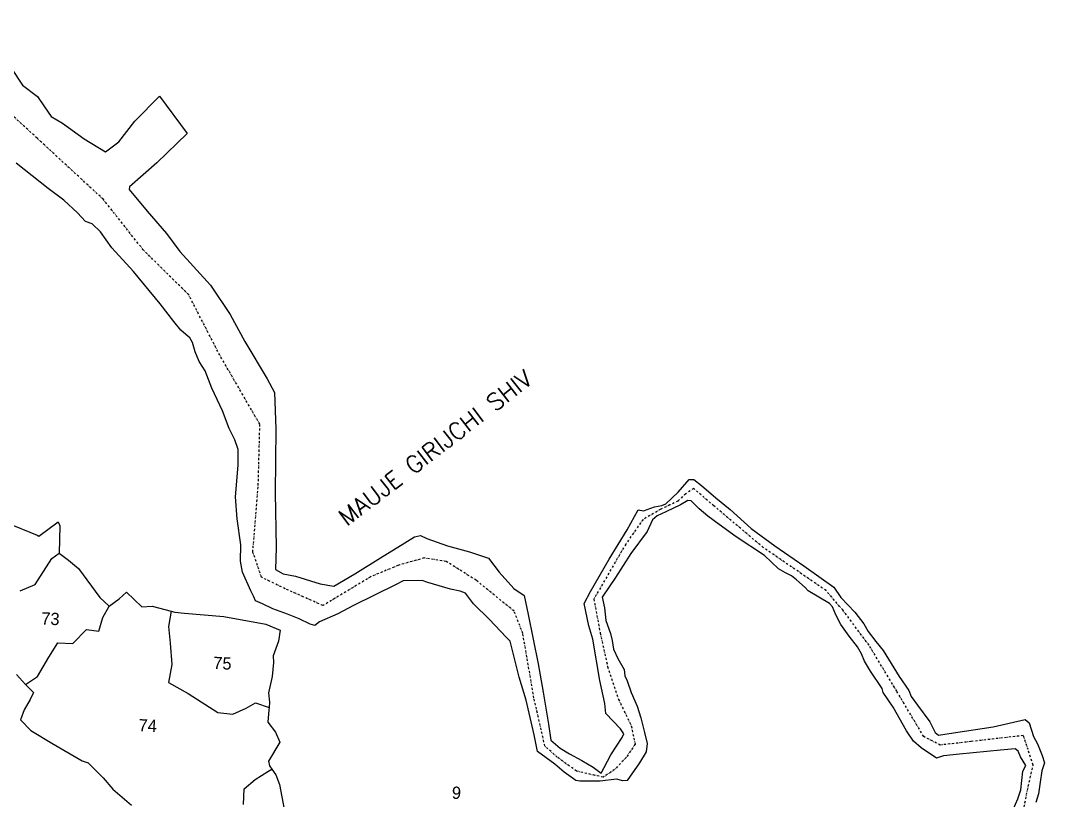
# Model space of a CAD drawing. Header units: feet. Extents: x 265428 to 267460, y 2141382 to 2144375.
# Drawn here: x 266210 to 266965, y 2143549 to 2144124 of the extents above; entities that cross this region are included whole.
import ezdxf
from ezdxf.enums import TextEntityAlignment as Align

# ---------------------------------------------------------------- set-up
doc = ezdxf.new("R2010")
doc.units = ezdxf.units.FT
doc.header["$LTSCALE"] = 0.3
doc.header["$MEASUREMENT"] = 0
doc.linetypes.add('DASHDOT', pattern=[1, 0.5, -0.25, 0, -0.25])
for name, color, linetype in [('OFF', 1, 'Continuous'), ('POLY_PARCEL', 6, 'Continuous'), ('POLY_WATER', 4, 'Continuous'), ('TEXT_MAPOUT', 7, 'Continuous'), ('TEXT_PARCEL', 7, 'Continuous'), ('V_BOUND_STREAM_LINE', 7, 'DASHDOT')]:
    doc.layers.add(name, color=color, linetype=linetype)
doc.styles.get("Standard").update_dxf_attribs({"font": 'simplex.shx'})
doc.styles.add('TEXT_MAP', font='', dxfattribs={"height": 1.8})
doc.styles.get('TEXT_MAP').set_extended_font_data('Kruti Dev 050')

msp = doc.modelspace()

# ---------------------------------------------------------------- linework, layer by layer
at = {"layer": 'OFF'}
msp.add_line((266312.54, 2144068.32), (266332.92, 2144040.71), dxfattribs=at)
at = {"layer": 'POLY_PARCEL'}
for p, q in [((266199.51, 2143753.93), (266222.29, 2143744.54)), ((266223.49, 2143743.8), (266237.91, 2143754.32)), ((266237.91, 2143754.32), (266239.14, 2143751.4)), ((266239.14, 2143751.4), (266238.47, 2143731.36)), ((266222.29, 2143744.54), (266223.49, 2143743.8)), ((266233.22, 2143727.4), (266238.47, 2143731.36)), ((266238.47, 2143731.36), (266245.43, 2143726.15)), ((266220.77, 2143708.21), (266233.22, 2143727.4)), ((266245.43, 2143726.15), (266252.71, 2143719.89)), ((266252.71, 2143719.89), (266268.51, 2143698.73)), ((266209.79, 2143703.64), (266220.77, 2143708.21)), ((266282.73, 2143697.57), (266288.1, 2143702.46)), ((266288.1, 2143702.46), (266299.39, 2143691.82)), ((266268.51, 2143698.73), (266275.34, 2143692.27)), ((266275.34, 2143692.27), (266282.73, 2143697.57)), ((266270.74, 2143683.77), (266275.34, 2143692.27)), ((266299.39, 2143691.82), (266307.21, 2143692.28)), ((266307.21, 2143692.28), (266321.12, 2143688.57)), ((266321.12, 2143688.57), (266319.25, 2143677.14)), ((266321.12, 2143688.57), (266323.77, 2143687.86)), ((266323.77, 2143687.86), (266330.87, 2143687.03)), ((266330.87, 2143687.03), (266359.96, 2143684.51)), ((266267.73, 2143673.73), (266270.74, 2143683.77)), ((266359.96, 2143684.51), (266390.99, 2143678.89)), ((266390.99, 2143678.89), (266401.58, 2143674.58)), ((266248.5, 2143664.65), (266258.78, 2143674.93)), ((266258.78, 2143674.93), (266267.73, 2143673.73)), ((266319.25, 2143677.14), (266320.39, 2143664.84)), ((266401.58, 2143674.58), (266400.37, 2143666.51)), ((266230.99, 2143654.51), (266237.56, 2143665.16)), ((266237.56, 2143665.16), (266248.5, 2143664.65)), ((266320.39, 2143664.84), (266321.65, 2143649.12)), ((266400.37, 2143666.51), (266396.21, 2143655.59)), ((266396.21, 2143655.59), (266396.63, 2143650.6)), ((266222.5, 2143640.42), (266230.99, 2143654.51)), ((266321.65, 2143649.12), (266319.04, 2143635.86)), ((266396.63, 2143650.6), (266395.52, 2143640.29)), ((266207.09, 2143641.73), (266213.61, 2143634.57)), ((266213.61, 2143634.57), (266222.5, 2143640.42)), ((266395.52, 2143640.29), (266392.85, 2143628.44)), ((266213.61, 2143634.57), (266219.61, 2143628.53)), ((266319.04, 2143635.86), (266333.76, 2143627.77)), ((266219.61, 2143628.53), (266217.22, 2143623.36)), ((266333.76, 2143627.77), (266355.63, 2143613.93)), ((266392.85, 2143628.44), (266393.52, 2143621.43)), ((266217.22, 2143623.36), (266212.75, 2143615.74)), ((266376.29, 2143616.95), (266383.31, 2143620.9)), ((266383.31, 2143620.9), (266393.25, 2143617.59)), ((266393.25, 2143617.59), (266393.12, 2143615.71)), ((266393.52, 2143621.43), (266393.25, 2143617.59)), ((266212.75, 2143615.74), (266210.06, 2143608.43)), ((266355.63, 2143613.93), (266366.68, 2143612.56)), ((266366.68, 2143612.56), (266376.29, 2143616.95)), ((266393.12, 2143615.71), (266392.45, 2143606.63)), ((266210.06, 2143608.43), (266217.72, 2143600.63)), ((266392.45, 2143606.63), (266397.97, 2143599.26)), ((266217.72, 2143600.63), (266233.14, 2143591.1)), ((266397.97, 2143599.26), (266401.16, 2143592.05)), ((266233.14, 2143591.1), (266255.45, 2143578.12)), ((266401.16, 2143592.05), (266392.76, 2143577.97)), ((266255.45, 2143578.12), (266259.89, 2143576.74)), ((266259.89, 2143576.74), (266270.98, 2143565.57)), ((266392.49, 2143570.38), (266395.36, 2143572.05)), ((266392.76, 2143577.97), (266393.6, 2143574.57)), ((266393.6, 2143574.57), (266395.36, 2143572.05)), ((266395.36, 2143572.05), (266398.28, 2143567.86)), ((266270.98, 2143565.57), (266278.03, 2143557.22)), ((266383, 2143564.37), (266392.49, 2143570.38)), ((266398.28, 2143567.86), (266400.94, 2143560.75)), ((266278.03, 2143557.22), (266291.97, 2143545.41)), ((266374.51, 2143545.98), (266374.85, 2143557.51)), ((266374.85, 2143557.51), (266383, 2143564.37)), ((266400.94, 2143560.75), (266404.46, 2143542.57))]:
    msp.add_line(p, q, dxfattribs=at)
at = {"layer": 'POLY_WATER'}
for p, q in [((266202.9, 2144089.44), (266211.57, 2144076.43)), ((266211.57, 2144076.43), (266222.62, 2144067.95)), ((266222.62, 2144067.95), (266227.77, 2144060.32)), ((266294.43, 2144049.91), (266312.54, 2144068.32)), ((266227.77, 2144060.32), (266232.52, 2144053.29)), ((266232.52, 2144053.29), (266240.98, 2144048.27)), ((266240.98, 2144048.27), (266257.02, 2144036.88)), ((266282.42, 2144034.68), (266294.43, 2144049.91)), ((266332.92, 2144040.71), (266310.46, 2144019.02)), ((266257.02, 2144036.88), (266272.65, 2144027.17)), ((266272.65, 2144027.17), (266282.42, 2144034.68)), ((266230.47, 2144000.13), (266206.91, 2144018.9)), ((266310.46, 2144019.02), (266290.36, 2144001.42)), ((266242.02, 2143991.53), (266230.47, 2144000.13)), ((266290.36, 2144001.42), (266290.26, 2143999.4)), ((266290.26, 2143999.4), (266303.29, 2143983.52)), ((266251.94, 2143982.11), (266242.02, 2143991.53)), ((266258.02, 2143975.75), (266251.94, 2143982.11)), ((266303.29, 2143983.52), (266317.58, 2143966.92)), ((266262.86, 2143974.07), (266258.02, 2143975.75)), ((266269.06, 2143968.11), (266262.86, 2143974.07)), ((266277.48, 2143956.37), (266269.06, 2143968.11)), ((266317.58, 2143966.92), (266327.55, 2143953.71)), ((266293.42, 2143938.85), (266277.48, 2143956.37)), ((266327.55, 2143953.71), (266350.19, 2143928.79)), ((266313.03, 2143915.04), (266293.42, 2143938.85)), ((266350.19, 2143928.79), (266364.69, 2143907.25)), ((266323.02, 2143902.06), (266313.03, 2143915.04)), ((266364.69, 2143907.25), (266375.36, 2143887.35)), ((266328.3, 2143895.74), (266323.02, 2143902.06)), ((266331.84, 2143892.59), (266328.3, 2143895.74)), ((266334.82, 2143890.16), (266331.84, 2143892.59)), ((266336.75, 2143886.69), (266334.82, 2143890.16)), ((266338.71, 2143879.73), (266336.75, 2143886.69)), ((266375.36, 2143887.35), (266391.94, 2143859.83)), ((266341.68, 2143872.57), (266338.71, 2143879.73)), ((266346.24, 2143865.69), (266341.68, 2143872.57)), ((266351.02, 2143852.92), (266346.24, 2143865.69)), ((266391.94, 2143859.83), (266397.41, 2143849.87)), ((266358.92, 2143836.18), (266351.02, 2143852.92)), ((266397.41, 2143849.87), (266398.18, 2143822.9)), ((266363.98, 2143823.1), (266358.92, 2143836.18)), ((266368.09, 2143814.95), (266363.98, 2143823.1)), ((266398.18, 2143822.9), (266397.88, 2143775.75)), ((266370.44, 2143807.77), (266368.09, 2143814.95)), ((266370.4, 2143796.25), (266370.44, 2143807.77)), ((266368.51, 2143772.85), (266370.4, 2143796.25)), ((266694.83, 2143776.32), (266703.09, 2143785.5)), ((266703.09, 2143785.5), (266706.42, 2143785.49)), ((266706.42, 2143785.49), (266712.17, 2143781.31)), ((266685.88, 2143767.62), (266694.83, 2143776.32)), ((266712.17, 2143781.31), (266722.6, 2143771.99)), ((266369.85, 2143756.59), (266368.51, 2143772.85)), ((266397.88, 2143775.75), (266398.48, 2143735.37)), ((266701.96, 2143770.12), (266696.63, 2143766.89)), ((266704.43, 2143769.81), (266701.96, 2143770.12)), ((266710.44, 2143764.05), (266704.43, 2143769.81)), ((266722.6, 2143771.99), (266733.37, 2143763.52)), ((266657.43, 2143748.58), (266665.38, 2143763.22)), ((266665.38, 2143763.22), (266669.4, 2143762.45)), ((266669.4, 2143762.45), (266677.37, 2143765.41)), ((266677.37, 2143765.41), (266682.78, 2143766.46)), ((266685.93, 2143761.81), (266679.42, 2143758.83)), ((266682.78, 2143766.46), (266685.88, 2143767.62)), ((266696.63, 2143766.89), (266685.93, 2143761.81)), ((266716.89, 2143758.64), (266710.44, 2143764.05)), ((266733.37, 2143763.52), (266748.86, 2143749.59)), ((266372.44, 2143737.45), (266369.85, 2143756.59)), ((266675.99, 2143755.8), (266672, 2143747.23)), ((266679.42, 2143758.83), (266675.99, 2143755.8)), ((266725.27, 2143752.38), (266716.89, 2143758.64)), ((266644.09, 2143726.76), (266657.43, 2143748.58)), ((266672, 2143747.23), (266660.14, 2143731.02)), ((266737.7, 2143743.33), (266725.27, 2143752.38)), ((266748.86, 2143749.59), (266766.23, 2143736.75)), ((266475.55, 2143727.8), (266493.31, 2143738.85)), ((266493.31, 2143738.85), (266500.48, 2143743.44)), ((266500.48, 2143743.44), (266505.01, 2143744.24)), ((266505.01, 2143744.24), (266509.55, 2143742.15)), ((266509.55, 2143742.15), (266524.89, 2143736.81)), ((266758.7, 2143729.47), (266737.7, 2143743.33)), ((266372.27, 2143725.31), (266372.44, 2143737.45)), ((266398.48, 2143735.37), (266398.01, 2143719.17)), ((266524.89, 2143736.81), (266541.2, 2143732.29)), ((266541.2, 2143732.29), (266555.04, 2143727.58)), ((266660.14, 2143731.02), (266648.75, 2143713.33)), ((266766.23, 2143736.75), (266787.71, 2143721.85)), ((266373.71, 2143717.33), (266372.27, 2143725.31)), ((266456.45, 2143716.09), (266475.55, 2143727.8)), ((266555.04, 2143727.58), (266562.96, 2143717.37)), ((266630.36, 2143702.98), (266644.09, 2143726.76)), ((266769, 2143719.83), (266758.7, 2143729.47)), ((266379.75, 2143703.61), (266373.71, 2143717.33)), ((266398.01, 2143719.17), (266403.66, 2143716.01)), ((266403.66, 2143716.01), (266412.71, 2143714.43)), ((266440.95, 2143706.97), (266456.45, 2143716.09)), ((266562.96, 2143717.37), (266573.7, 2143705.13)), ((266774.15, 2143716.9), (266769, 2143719.83)), ((266778.43, 2143714.71), (266774.15, 2143716.9)), ((266787.71, 2143721.85), (266809.65, 2143706.15)), ((266412.71, 2143714.43), (266430.85, 2143708.66)), ((266430.85, 2143708.66), (266440.95, 2143706.97)), ((266486.45, 2143708), (266470.94, 2143700.27)), ((266492.26, 2143710.92), (266486.45, 2143708)), ((266506.08, 2143711.15), (266492.26, 2143710.92)), ((266510.39, 2143709.66), (266506.08, 2143711.15)), ((266527, 2143704.8), (266510.39, 2143709.66)), ((266648.75, 2143713.33), (266638.88, 2143698.81)), ((266782.08, 2143711.76), (266778.43, 2143714.71)), ((266788.58, 2143705.98), (266782.08, 2143711.76)), ((266382.12, 2143699.02), (266379.75, 2143703.61)), ((266534.21, 2143703.37), (266527, 2143704.8)), ((266538.22, 2143701.89), (266534.21, 2143703.37)), ((266543.93, 2143694.05), (266538.22, 2143701.89)), ((266573.7, 2143705.13), (266581.43, 2143699.99)), ((266625.74, 2143694.22), (266630.36, 2143702.98)), ((266790.68, 2143703.43), (266788.58, 2143705.98)), ((266806.59, 2143694.13), (266790.68, 2143703.43)), ((266809.65, 2143706.15), (266814.94, 2143698.51)), ((266383.19, 2143696.18), (266382.12, 2143699.02)), ((266388.47, 2143694.04), (266383.19, 2143696.18)), ((266396.16, 2143690.3), (266388.47, 2143694.04)), ((266470.94, 2143700.27), (266455.54, 2143692.62)), ((266555.78, 2143682.39), (266543.93, 2143694.05)), ((266581.43, 2143699.99), (266584.4, 2143686.1)), ((266629.18, 2143677.69), (266625.74, 2143694.22)), ((266638.88, 2143698.81), (266639.38, 2143696.69)), ((266639.38, 2143696.69), (266640.51, 2143691.07)), ((266808.76, 2143691.74), (266806.59, 2143694.13)), ((266814.94, 2143698.51), (266825.17, 2143687.9)), ((266406.89, 2143686.39), (266396.16, 2143690.3)), ((266415.39, 2143682.81), (266406.89, 2143686.39)), ((266444, 2143686.49), (266430.43, 2143680.61)), ((266455.54, 2143692.62), (266444, 2143686.49)), ((266584.4, 2143686.1), (266591.6, 2143649.61)), ((266640.51, 2143691.07), (266641.57, 2143681.66)), ((266811.18, 2143685.85), (266808.76, 2143691.74)), ((266814.94, 2143678.81), (266811.18, 2143685.85)), ((266825.17, 2143687.9), (266831.72, 2143679.19)), ((266423.48, 2143679.05), (266415.39, 2143682.81)), ((266427.02, 2143677.98), (266423.48, 2143679.05)), ((266430.43, 2143680.61), (266427.02, 2143677.98)), ((266568.02, 2143669.38), (266555.78, 2143682.39)), ((266631.91, 2143668), (266629.18, 2143677.69)), ((266641.57, 2143681.66), (266645.01, 2143672.1)), ((266820.94, 2143670.21), (266814.94, 2143678.81)), ((266831.72, 2143679.19), (266835.08, 2143673.53)), ((266645.01, 2143672.1), (266646.36, 2143666.86)), ((266827.14, 2143662.26), (266820.94, 2143670.21)), ((266835.08, 2143673.53), (266840.72, 2143666.09)), ((266571.16, 2143666.34), (266568.02, 2143669.38)), ((266577.72, 2143639.89), (266571.16, 2143666.34)), ((266637.29, 2143637.52), (266631.91, 2143668)), ((266646.36, 2143666.86), (266647.27, 2143660.64)), ((266840.72, 2143666.09), (266846.07, 2143659.46)), ((266647.27, 2143660.64), (266650.42, 2143653.62)), ((266830.19, 2143657.14), (266827.14, 2143662.26)), ((266832.23, 2143651.76), (266830.19, 2143657.14)), ((266846.07, 2143659.46), (266857.78, 2143640.38)), ((266591.6, 2143649.61), (266595.42, 2143628.86)), ((266650.42, 2143653.62), (266655.04, 2143645.59)), ((266836.66, 2143644.29), (266832.23, 2143651.76)), ((266655.04, 2143645.59), (266655.72, 2143640.88)), ((266655.72, 2143640.88), (266657.43, 2143637.12)), ((266845.45, 2143631.48), (266836.66, 2143644.29)), ((266857.78, 2143640.38), (266865.13, 2143630.04)), ((266582.81, 2143623.03), (266577.72, 2143639.89)), ((266640.84, 2143620.41), (266637.29, 2143637.52)), ((266657.43, 2143637.12), (266660.32, 2143628.52)), ((266595.42, 2143628.86), (266599.26, 2143605.26)), ((266660.32, 2143628.52), (266664.74, 2143618.56)), ((266846.11, 2143628.56), (266845.45, 2143631.48)), ((266853.57, 2143617.66), (266846.11, 2143628.56)), ((266865.13, 2143630.04), (266866.66, 2143625.63)), ((266866.66, 2143625.63), (266871.29, 2143619.33)), ((266588.7, 2143597.3), (266582.81, 2143623.03)), ((266641.51, 2143613.14), (266640.84, 2143620.41)), ((266664.74, 2143618.56), (266667.43, 2143609.82)), ((266863.25, 2143600.24), (266853.57, 2143617.66)), ((266871.29, 2143619.33), (266880.47, 2143606.93)), ((266652.43, 2143601.76), (266641.51, 2143613.14)), ((266667.43, 2143609.82), (266670.11, 2143599.04)), ((266599.26, 2143605.26), (266601.03, 2143593.45)), ((266880.47, 2143606.93), (266884.31, 2143599.08)), ((266898.06, 2143598.73), (266927.11, 2143603.31)), ((266927.11, 2143603.31), (266950.7, 2143608.72)), ((266950.7, 2143608.72), (266953.68, 2143606.1)), ((266953.68, 2143606.1), (266956.84, 2143596.25)), ((266591.12, 2143585.14), (266588.7, 2143597.3)), ((266645.3, 2143582.54), (266653.73, 2143595.48)), ((266654.87, 2143598.17), (266652.43, 2143601.76)), ((266653.73, 2143595.48), (266654.87, 2143598.17)), ((266670.11, 2143599.04), (266672.13, 2143590.98)), ((266868.57, 2143592.62), (266863.25, 2143600.24)), ((266884.31, 2143599.08), (266886.83, 2143597.22)), ((266886.83, 2143597.22), (266898.06, 2143598.73)), ((266956.84, 2143596.25), (266959.91, 2143590.61)), ((266601.03, 2143593.45), (266607.86, 2143587.62)), ((266607.86, 2143587.62), (266614.9, 2143583.38)), ((266672.13, 2143590.98), (266671.24, 2143584.75)), ((266874.02, 2143587.79), (266868.57, 2143592.62)), ((266885.53, 2143580.28), (266874.02, 2143587.79)), ((266943.48, 2143587.14), (266932.57, 2143586.06)), ((266945.59, 2143585.35), (266943.48, 2143587.14)), ((266959.91, 2143590.61), (266963.28, 2143582.19)), ((266604.12, 2143575.67), (266591.12, 2143585.14)), ((266614.9, 2143583.38), (266623.94, 2143578.33)), ((266640.38, 2143573.36), (266645.3, 2143582.54)), ((266671.24, 2143584.75), (266666.49, 2143576.76)), ((266890.48, 2143581.94), (266885.53, 2143580.28)), ((266902.35, 2143583.19), (266890.48, 2143581.94)), ((266932.57, 2143586.06), (266902.35, 2143583.19)), ((266947.28, 2143581.09), (266945.59, 2143585.35)), ((266951.18, 2143574.83), (266947.28, 2143581.09)), ((266963.28, 2143582.19), (266965.06, 2143576.75)), ((266610.83, 2143569.89), (266604.12, 2143575.67)), ((266623.94, 2143578.33), (266632.27, 2143573.45)), ((266632.27, 2143573.45), (266638.15, 2143569.12)), ((266638.15, 2143569.12), (266640.38, 2143573.36)), ((266666.49, 2143576.76), (266657.41, 2143563.75)), ((266948.98, 2143570.46), (266951.18, 2143574.83)), ((266965.06, 2143576.75), (266963.04, 2143570.76)), ((266619.6, 2143563.6), (266610.83, 2143569.89)), ((266649.58, 2143564.61), (266637.36, 2143563.09)), ((266654.21, 2143563.5), (266649.58, 2143564.61)), ((266947.53, 2143556.71), (266948.98, 2143570.46)), ((266963.04, 2143570.76), (266961.79, 2143562.57)), ((266622.51, 2143563.09), (266619.6, 2143563.6)), ((266637.36, 2143563.09), (266622.51, 2143563.09)), ((266657.41, 2143563.75), (266654.21, 2143563.5)), ((266961.79, 2143562.57), (266960.51, 2143553.94)), ((266941.97, 2143542.23), (266945.33, 2143550.14)), ((266945.33, 2143550.14), (266947.53, 2143556.71)), ((266960.51, 2143553.94), (266958.77, 2143547.5))]:
    msp.add_line(p, q, dxfattribs=at)
at = {"layer": 'V_BOUND_STREAM_LINE', "ltscale": 10}
for p, q in [((266222.27, 2144037.26), (266127.56, 2144124.03)), ((266271.18, 2143992.05), (266222.27, 2144037.26)), ((266300.56, 2143954.86), (266271.18, 2143992.05)), ((266334.05, 2143921.75), (266300.56, 2143954.86)), ((266356.98, 2143877.24), (266334.05, 2143921.75)), ((266386.52, 2143826.29), (266356.98, 2143877.24)), ((266385.3, 2143781.34), (266386.52, 2143826.29)), ((266381.32, 2143732.19), (266385.3, 2143781.34)), ((266706.38, 2143779.02), (266700.47, 2143775.13)), ((266721.22, 2143766.19), (266706.38, 2143779.02)), ((266694.84, 2143769.68), (266688.81, 2143766.84)), ((266700.47, 2143775.13), (266694.84, 2143769.68)), ((266682.08, 2143763.69), (266669.06, 2143756.15)), ((266688.81, 2143766.84), (266682.08, 2143763.69)), ((266757.65, 2143735.46), (266721.22, 2143766.19)), ((266669.06, 2143756.15), (266656.25, 2143738.03)), ((266387.74, 2143713.52), (266381.32, 2143732.19)), ((266656.25, 2143738.03), (266632.77, 2143697.45)), ((266804.03, 2143703.66), (266757.65, 2143735.46)), ((266507.64, 2143727.75), (266488.3, 2143722.24)), ((266523.83, 2143725.26), (266507.64, 2143727.75)), ((266545.97, 2143711.3), (266523.83, 2143725.26)), ((266488.3, 2143722.24), (266468.49, 2143713.98)), ((266405.21, 2143705.08), (266387.74, 2143713.52)), ((266468.49, 2143713.98), (266433.07, 2143692.68)), ((266573.88, 2143688.68), (266545.97, 2143711.3)), ((266433.07, 2143692.68), (266405.21, 2143705.08)), ((266816.26, 2143689.48), (266804.03, 2143703.66)), ((266632.77, 2143697.45), (266637.49, 2143672.27)), ((266580.39, 2143672.08), (266573.88, 2143688.68)), ((266835.68, 2143663.44), (266816.26, 2143689.48)), ((266588.62, 2143624.44), (266580.39, 2143672.08)), ((266637.49, 2143672.27), (266642.92, 2143647.64)), ((266856.18, 2143629.44), (266835.68, 2143663.44)), ((266642.92, 2143647.64), (266651.01, 2143623.43)), ((266875.96, 2143596.11), (266856.18, 2143629.44)), ((266596.68, 2143589.05), (266588.62, 2143624.44)), ((266651.01, 2143623.43), (266660.34, 2143603.93)), ((266660.34, 2143603.93), (266663.18, 2143590.45)), ((266888.15, 2143589.82), (266875.96, 2143596.11)), ((266949.42, 2143596.83), (266910.71, 2143592.39)), ((266952.93, 2143586.44), (266949.42, 2143596.83)), ((266605.84, 2143580.82), (266596.68, 2143589.05)), ((266663.18, 2143590.45), (266656.65, 2143580.7)), ((266910.71, 2143592.39), (266888.15, 2143589.82)), ((266619.93, 2143570.63), (266605.84, 2143580.82)), ((266656.65, 2143580.7), (266648.08, 2143571.74)), ((266956.73, 2143574.99), (266952.93, 2143586.44)), ((266953.06, 2143559.47), (266956.73, 2143574.99)), ((266639.66, 2143566.07), (266619.93, 2143570.63)), ((266648.08, 2143571.74), (266639.66, 2143566.07)), ((266949.42, 2143541.09), (266953.06, 2143559.47))]:
    msp.add_line(p, q, dxfattribs=at)

# ---------------------------------------------------------------- texts
at = {"layer": 'TEXT_MAPOUT'}
msp.add_text('MAUJE GIRIJCHI SHIV', height=12.5613, rotation=37.70803, dxfattribs=at).set_placement((266450.73, 2143750.73))
at = {"layer": 'TEXT_PARCEL', "style": 'TEXT_MAP'}
for s, height, p in [('73', 9.044, (266232.11, 2143682.99)), ('75', 9.044, (266358.91, 2143650.09)), ('74', 9.044, (266303.83, 2143604.2)), ('9', 9.04, (266531.47, 2143554.64))]:
    msp.add_text(s, height=height, rotation=357.32665, dxfattribs=at).set_placement(p, align=Align.MIDDLE)

doc.saveas('drawing.dxf')
